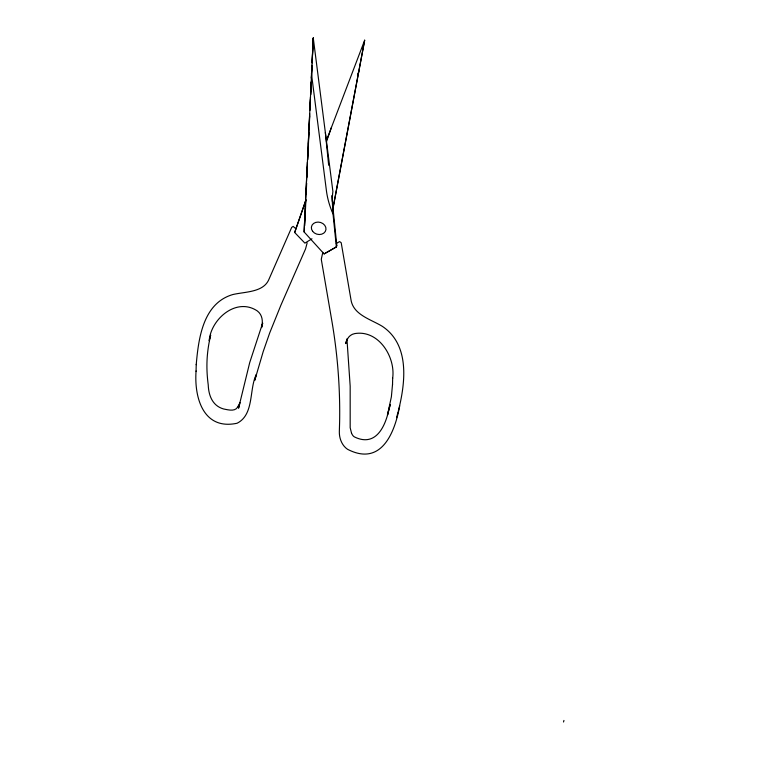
<?xml version="1.0" encoding="UTF-8"?>
<svg xmlns="http://www.w3.org/2000/svg" width="760" height="760" viewBox="0 0 760 760"><rect width="100%" height="100%" fill="white"/><g stroke="black" fill="none" stroke-linecap="round" stroke-linejoin="round"><path stroke-width="1.14" d="M307.154 242.848L305.548 248.928L280.934 305.111L269.733 332.842L263.188 351.642L254.771 380.266L256.224 374.709C249.005 389.358 254.344 414.599 237.091 423.244C203.395 430.502 194.094 397.822 196.07 370.994M196.222 364.676C198.512 338.438 202.977 303.316 232.74 294.566C245.632 291.545 263.863 292.524 269.154 278.834L291.678 227.411L293.151 226.394L295.678 228.608M392.53 384.617L392.663 378.024M196.061 371.288L196.232 364.382M304.104 231.942L313.262 38L332.889 191.444A94.42 78.28 14.7 0 0 332.32 200.089L332.348 201.837A94.42 78.28 14.7 0 0 333.431 212.315L336.775 245.347L336.395 246.943L324.102 253.916L304.104 231.942L307.391 162.174M304.722 225.663L305.149 216.22M305.472 209.142L305.9 199.7M306.175 193.8L306.66 183.179M306.926 177.27L307.41 166.649M307.733 159.571L308.161 150.129M308.427 144.229L308.969 132.42M309.177 127.699L309.719 115.9M309.985 110.001L310.469 99.379M310.678 94.658L311.22 82.849M311.429 78.128L311.97 66.329M307.505 159.809L309.681 113.686M309.852 110.133L310.469 97.128M310.574 94.762L311.191 81.757M311.363 78.204L311.97 65.198M392.53 384.322L391.381 396.805L387.448 415.122L390.241 404.529L389.053 409.089M346.969 339.292L350.17 386.147L350.18 427.766L351.557 433.285M332.433 211.565L364.676 40.194L326.477 140.467M332.462 210.862L364.676 40.194M398.259 411.359C405.327 383.277 410.257 345.163 382.46 326.42C370.804 319.228 353.01 314.858 350.92 299.373L341.202 242.744L339.635 241.594L336.243 243.456M239.732 403.74L238.564 408.187L249.717 362.577L262.589 323.294M262.723 323.171L261.554 327.617C263.112 321.755 262.599 314.868 257.269 310.916C236.227 296.885 210.814 319.305 209.2 340.689L210.653 335.131C206.596 352.621 205.931 367.441 208.23 384.873C208.611 395.409 212.42 405.764 223.468 408.937C228.152 409.868 234.764 411.787 237.557 407.246M294.68 232.503L305.852 200.174L294.68 232.503L304.883 243.124L311.97 238.792M322.82 252.339L321.271 259.284L331.901 321.214C337.582 354.464 340.233 388.236 339.615 421.971L339.34 431.699C339.169 438.292 341.915 445.502 347.538 449.293C381.283 466.744 394.81 432.82 399.712 405.802M324.102 253.916L336.366 246.905L333.022 213.873L333.431 212.315M336.366 246.905L336.775 245.347M346.959 338.979L345.752 343.577C346.892 338.637 349.543 334.58 354.711 333.602C378.527 329.507 395.703 356.905 392.654 378.318M396.568 417.696L398.031 412.138M563.531 722L563.939 720.442M388.901 409.564C385.215 426.769 375.715 447.155 354.663 437.038C352.953 436.278 352.127 434.349 351.557 433.295M240.027 402.629L237.557 407.236M326.401 141.825L331.445 127.414M357.494 74.964L358.758 71.649M311.41 73.359L326.401 190.57A106.362 88.179 14.7 0 0 333.022 213.873M325.346 132.516L328.672 165.281M331.749 195.709L332.338 201.561M313.262 38L312.132 62.785L313.262 38M312.626 231.325A7.401 6.137 14.7 0 0 325.28 231.505A7.401 6.137 14.7 0 0 318.117 222.082A7.401 6.137 14.7 0 0 312.626 231.325"/></g></svg>
